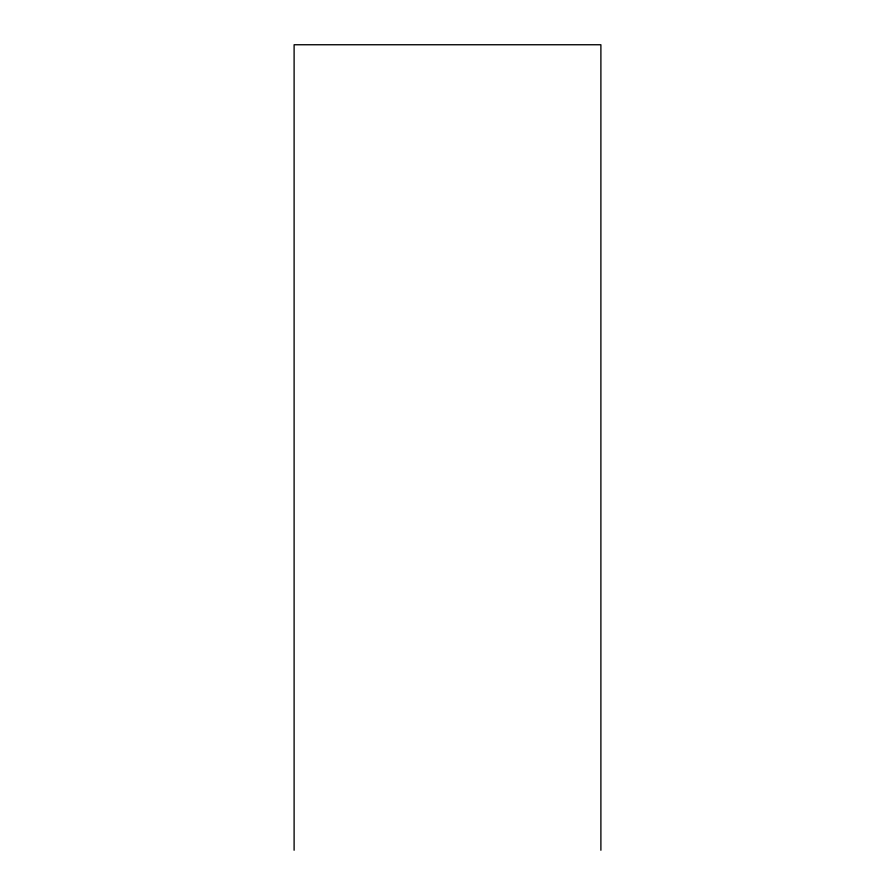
<?xml version="1.0" encoding="UTF-8"?>
<svg xmlns="http://www.w3.org/2000/svg" width="895" height="895" viewBox="0 0 895 895"><rect width="100%" height="100%" fill="white"/><g stroke="black" fill="none" stroke-linecap="round" stroke-linejoin="round"><path stroke-width="1.34" d="M600.892 850.25L600.892 44.75L294.108 44.75L294.108 850.25"/></g></svg>
